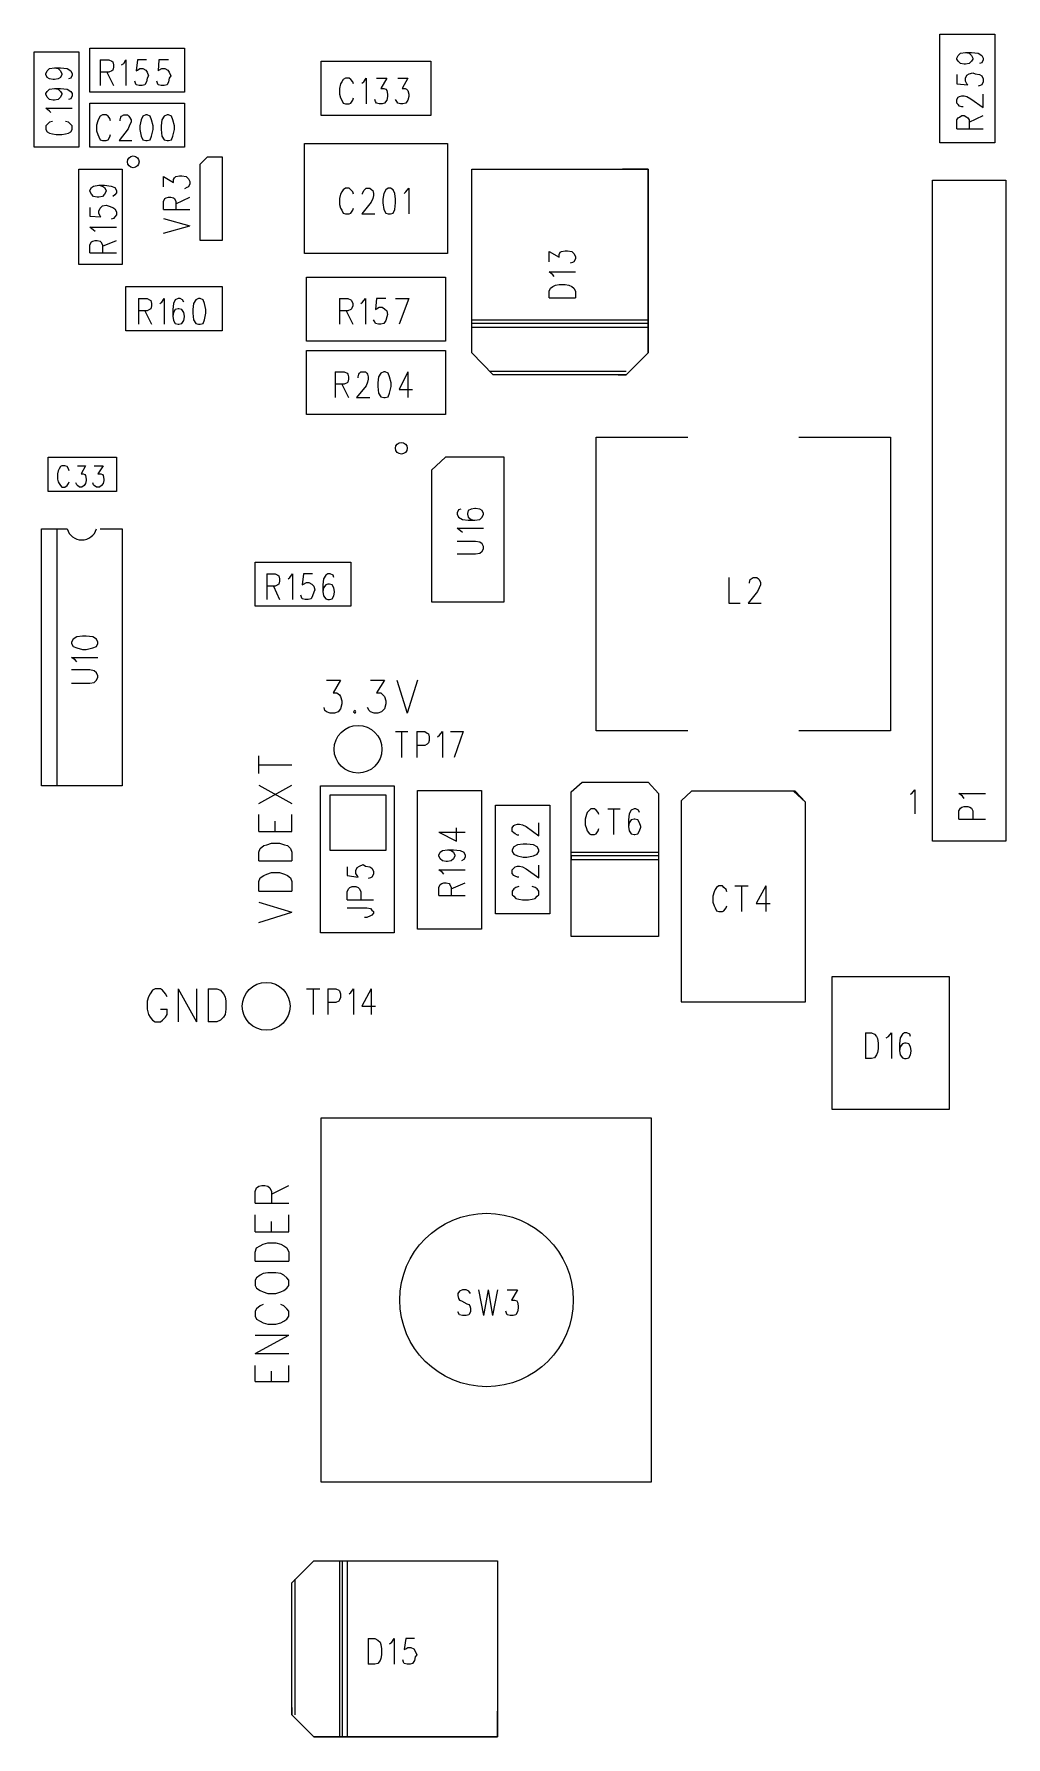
# Model space of a CAD drawing. Extents: x 11.9 to 28.1, y 10.8 to 21.2.
# Drawn here: x 15.757 to 17.08, y 16.596 to 18.915 of the extents above; entities that cross this region are included whole.
import ezdxf

# ---------------------------------------------------------------- set-up
doc = ezdxf.new("R2010")
doc.units = 0
doc.header["$MEASUREMENT"] = 0
doc.layers.add('LAYNR1', color=2, linetype='Continuous')

msp = doc.modelspace()

# ---------------------------------------------------------------- linework, layer by layer
at = {"layer": 'LAYNR1', "color": 7}
for points in [[(16.99, 18.767), (16.99, 18.915)], [(16.99, 18.915), (17.065, 18.915)], [(17.065, 18.915), (17.065, 18.767)], [(15.757, 18.761), (15.757, 18.891)], [(15.757, 18.891), (15.818, 18.891)], [(15.818, 18.891), (15.818, 18.761)], [(15.833, 18.896), (15.962, 18.896)], [(15.833, 18.836), (15.833, 18.896)], [(15.847, 18.88), (15.847, 18.845)], [(15.847, 18.88), (15.859, 18.88), (15.863, 18.878), (15.864, 18.877), (15.865, 18.873), (15.865, 18.87), (15.864, 18.866), (15.863, 18.865), (15.859, 18.863), (15.847, 18.863)], [(15.876, 18.873), (15.879, 18.875), (15.882, 18.88), (15.882, 18.845)], [(15.91, 18.88), (15.898, 18.88), (15.896, 18.865), (15.898, 18.866), (15.901, 18.868), (15.905, 18.868), (15.909, 18.866), (15.911, 18.863), (15.913, 18.858), (15.911, 18.855), (15.91, 18.85), (15.908, 18.846), (15.904, 18.845), (15.9, 18.845), (15.896, 18.846), (15.895, 18.848), (15.894, 18.851)], [(15.94, 18.88), (15.927, 18.88), (15.926, 18.865), (15.927, 18.866), (15.931, 18.868), (15.935, 18.868), (15.939, 18.866), (15.941, 18.863), (15.943, 18.858), (15.941, 18.855), (15.94, 18.85), (15.938, 18.846), (15.934, 18.845), (15.93, 18.845), (15.926, 18.846), (15.925, 18.848), (15.924, 18.851)], [(15.962, 18.896), (15.962, 18.836)], [(16.148, 18.878), (16.297, 18.878)], [(16.148, 18.804), (16.148, 18.878)], [(16.297, 18.878), (16.297, 18.804)], [(17.025, 18.89), (17.03, 18.889), (17.033, 18.886), (17.035, 18.882), (17.035, 18.881), (17.033, 18.878), (17.03, 18.875), (17.025, 18.874), (17.023, 18.874), (17.018, 18.875), (17.015, 18.878), (17.013, 18.881), (17.013, 18.882), (17.015, 18.886), (17.018, 18.889), (17.025, 18.89), (17.033, 18.89), (17.042, 18.889), (17.047, 18.886), (17.049, 18.882), (17.049, 18.88), (17.047, 18.876), (17.044, 18.875)], [(15.785, 18.869), (15.79, 18.868), (15.793, 18.865), (15.795, 18.861), (15.795, 18.86), (15.793, 18.856), (15.79, 18.854), (15.785, 18.853), (15.783, 18.853), (15.778, 18.854), (15.775, 18.856), (15.773, 18.86), (15.773, 18.861), (15.775, 18.865), (15.778, 18.868), (15.785, 18.869), (15.793, 18.869), (15.802, 18.868), (15.807, 18.865), (15.809, 18.861), (15.809, 18.859), (15.807, 18.855), (15.804, 18.854)], [(15.856, 18.863), (15.865, 18.845)], [(16.181, 18.855), (16.178, 18.853)], [(16.186, 18.855), (16.181, 18.855)], [(16.188, 18.853), (16.186, 18.855)], [(16.206, 18.85), (16.209, 18.855)], [(16.209, 18.855), (16.209, 18.82)], [(16.223, 18.855), (16.237, 18.855)], [(16.237, 18.855), (16.229, 18.841)], [(16.252, 18.855), (16.266, 18.855)], [(16.266, 18.855), (16.258, 18.841)], [(17.013, 18.86), (17.013, 18.847), (17.028, 18.846), (17.027, 18.847), (17.025, 18.851), (17.025, 18.855), (17.027, 18.859), (17.03, 18.861), (17.035, 18.862), (17.038, 18.861), (17.044, 18.86), (17.047, 18.858), (17.049, 18.854), (17.049, 18.85), (17.047, 18.846), (17.045, 18.845), (17.042, 18.844)], [(15.785, 18.841), (15.79, 18.84), (15.793, 18.837), (15.795, 18.834), (15.795, 18.833), (15.793, 18.829), (15.79, 18.826), (15.785, 18.825), (15.783, 18.825), (15.778, 18.826), (15.775, 18.829), (15.773, 18.833), (15.773, 18.834), (15.775, 18.837), (15.778, 18.84), (15.785, 18.841), (15.793, 18.841), (15.802, 18.84), (15.807, 18.837), (15.809, 18.834), (15.809, 18.831), (15.807, 18.827), (15.804, 18.826)], [(15.962, 18.836), (15.833, 18.836)], [(16.174, 18.847), (16.173, 18.841)], [(16.173, 18.841), (16.173, 18.833)], [(16.173, 18.833), (16.174, 18.828)], [(16.176, 18.85), (16.174, 18.847)], [(16.178, 18.853), (16.176, 18.85)], [(16.191, 18.85), (16.188, 18.853)], [(16.192, 18.847), (16.191, 18.85)], [(16.203, 18.848), (16.206, 18.85)], [(16.229, 18.841), (16.233, 18.841)], [(16.233, 18.841), (16.236, 18.84)], [(16.236, 18.84), (16.237, 18.838)], [(16.237, 18.838), (16.238, 18.833)], [(16.238, 18.833), (16.238, 18.83)], [(16.258, 18.841), (16.262, 18.841)], [(16.262, 18.841), (16.264, 18.84)], [(16.264, 18.84), (16.266, 18.838)], [(16.266, 18.838), (16.267, 18.833)], [(16.267, 18.833), (16.267, 18.83)], [(17.022, 18.816), (17.02, 18.816), (17.017, 18.817), (17.015, 18.819), (17.013, 18.821), (17.013, 18.826), (17.015, 18.829), (17.017, 18.83), (17.02, 18.831), (17.023, 18.831), (17.027, 18.83), (17.032, 18.827), (17.049, 18.815), (17.049, 18.833)], [(15.78, 18.808), (15.778, 18.81), (15.773, 18.814), (15.809, 18.814)], [(15.833, 18.761), (15.833, 18.821)], [(15.833, 18.821), (15.962, 18.821)], [(15.962, 18.821), (15.962, 18.761)], [(16.174, 18.828), (16.176, 18.825)], [(16.176, 18.825), (16.178, 18.821)], [(16.178, 18.821), (16.181, 18.82)], [(16.181, 18.82), (16.186, 18.82)], [(16.186, 18.82), (16.188, 18.821)], [(16.188, 18.821), (16.191, 18.825)], [(16.191, 18.825), (16.192, 18.828)], [(16.222, 18.823), (16.221, 18.826)], [(16.223, 18.821), (16.222, 18.823)], [(16.227, 18.82), (16.223, 18.821)], [(16.231, 18.82), (16.227, 18.82)], [(16.234, 18.821), (16.231, 18.82)], [(16.237, 18.825), (16.234, 18.821)], [(16.238, 18.83), (16.237, 18.825)], [(16.251, 18.823), (16.249, 18.826)], [(16.252, 18.821), (16.251, 18.823)], [(16.256, 18.82), (16.252, 18.821)], [(16.259, 18.82), (16.256, 18.82)], [(16.263, 18.821), (16.259, 18.82)], [(16.266, 18.825), (16.263, 18.821)], [(16.267, 18.83), (16.266, 18.825)], [(15.782, 18.796), (15.778, 18.795), (15.775, 18.792), (15.773, 18.79), (15.773, 18.785), (15.775, 18.782), (15.778, 18.78), (15.782, 18.779), (15.787, 18.778), (15.795, 18.778), (15.8, 18.779), (15.804, 18.78), (15.807, 18.782), (15.809, 18.785), (15.809, 18.79), (15.807, 18.792), (15.804, 18.795), (15.8, 18.796)], [(15.861, 18.797), (15.86, 18.8), (15.858, 18.803), (15.855, 18.805), (15.85, 18.805), (15.847, 18.803), (15.845, 18.8), (15.844, 18.797), (15.842, 18.791), (15.842, 18.783), (15.844, 18.778), (15.845, 18.775), (15.847, 18.771), (15.85, 18.77), (15.855, 18.77), (15.858, 18.771), (15.86, 18.775), (15.861, 18.778)], [(15.874, 18.797), (15.874, 18.798), (15.875, 18.802), (15.876, 18.803), (15.879, 18.805), (15.884, 18.805), (15.886, 18.803), (15.887, 18.802), (15.889, 18.798), (15.889, 18.795), (15.887, 18.791), (15.885, 18.786), (15.873, 18.77), (15.89, 18.77)], [(16.297, 18.804), (16.148, 18.804)], [(17.013, 18.786), (17.013, 18.798), (17.015, 18.801), (17.017, 18.802), (17.02, 18.804), (17.023, 18.804), (17.027, 18.802), (17.028, 18.801), (17.03, 18.798), (17.03, 18.786)], [(17.013, 18.786), (17.049, 18.786)], [(17.03, 18.795), (17.049, 18.804)], [(15.818, 18.761), (15.757, 18.761)], [(15.962, 18.761), (15.833, 18.761)], [(16.125, 18.766), (16.32, 18.766)], [(16.125, 18.616), (16.125, 18.766)], [(16.32, 18.766), (16.32, 18.616)], [(17.065, 18.767), (16.99, 18.767)], [(15.983, 18.738), (15.993, 18.748)], [(15.983, 18.634), (15.983, 18.738)], [(15.993, 18.748), (16.013, 18.748)], [(16.013, 18.748), (16.013, 18.634)], [(15.818, 18.601), (15.818, 18.731)], [(15.818, 18.731), (15.877, 18.731)], [(15.877, 18.731), (15.877, 18.601)], [(15.933, 18.707), (15.933, 18.721)], [(15.933, 18.721), (15.947, 18.713)], [(15.947, 18.717), (15.948, 18.719)], [(15.947, 18.713), (15.947, 18.717)], [(15.948, 18.719), (15.95, 18.721)], [(15.95, 18.721), (15.955, 18.722)], [(15.955, 18.722), (15.958, 18.722)], [(15.958, 18.722), (15.964, 18.721)], [(15.964, 18.721), (15.967, 18.718)], [(15.967, 18.718), (15.969, 18.714)], [(16.353, 18.481), (16.353, 18.731)], [(16.353, 18.731), (16.388, 18.731)], [(16.353, 18.481), (16.353, 18.731)], [(16.353, 18.731), (16.593, 18.731)], [(16.593, 18.731), (16.558, 18.731)], [(16.593, 18.481), (16.593, 18.731)], [(16.593, 18.731), (16.593, 18.481)], [(16.98, 17.816), (16.98, 18.716)], [(16.98, 18.716), (17.08, 18.716)], [(17.08, 18.716), (17.08, 17.816)], [(15.833, 18.702), (15.835, 18.706)], [(15.833, 18.701), (15.833, 18.702)], [(15.835, 18.697), (15.833, 18.701)], [(15.835, 18.706), (15.838, 18.708)], [(15.838, 18.694), (15.835, 18.697)], [(15.838, 18.708), (15.845, 18.709)], [(15.843, 18.693), (15.838, 18.694)], [(15.845, 18.693), (15.843, 18.693)], [(15.845, 18.709), (15.85, 18.708)], [(15.845, 18.709), (15.853, 18.709)], [(15.85, 18.694), (15.845, 18.693)], [(15.85, 18.708), (15.853, 18.706)], [(15.853, 18.697), (15.85, 18.694)], [(15.853, 18.709), (15.862, 18.708)], [(15.853, 18.706), (15.855, 18.702)], [(15.855, 18.701), (15.853, 18.697)], [(15.855, 18.702), (15.855, 18.701)], [(15.862, 18.708), (15.867, 18.706)], [(15.867, 18.696), (15.864, 18.694)], [(15.867, 18.706), (15.869, 18.702)], [(15.869, 18.699), (15.867, 18.696)], [(15.869, 18.702), (15.869, 18.699)], [(15.935, 18.691), (15.937, 18.692)], [(15.937, 18.692), (15.94, 18.693)], [(15.94, 18.693), (15.943, 18.693)], [(15.943, 18.693), (15.947, 18.692)], [(15.947, 18.692), (15.948, 18.691)], [(15.95, 18.684), (15.969, 18.693)], [(15.965, 18.706), (15.962, 18.704)], [(15.967, 18.707), (15.965, 18.706)], [(15.969, 18.711), (15.967, 18.707)], [(15.969, 18.714), (15.969, 18.711)], [(16.174, 18.697), (16.173, 18.691)], [(16.176, 18.7), (16.174, 18.697)], [(16.178, 18.703), (16.176, 18.7)], [(16.181, 18.705), (16.178, 18.703)], [(16.186, 18.705), (16.181, 18.705)], [(16.188, 18.703), (16.186, 18.705)], [(16.191, 18.7), (16.188, 18.703)], [(16.192, 18.697), (16.191, 18.7)], [(16.204, 18.698), (16.206, 18.702)], [(16.204, 18.697), (16.204, 18.698)], [(16.206, 18.702), (16.207, 18.703)], [(16.207, 18.703), (16.209, 18.705)], [(16.209, 18.705), (16.214, 18.705)], [(16.214, 18.705), (16.217, 18.703)], [(16.217, 18.703), (16.218, 18.702)], [(16.218, 18.702), (16.219, 18.698)], [(16.219, 18.695), (16.218, 18.691)], [(16.219, 18.698), (16.219, 18.695)], [(16.233, 18.698), (16.232, 18.69)], [(16.236, 18.703), (16.233, 18.698)], [(16.239, 18.705), (16.236, 18.703)], [(16.242, 18.705), (16.239, 18.705)], [(16.246, 18.703), (16.242, 18.705)], [(16.248, 18.698), (16.246, 18.703)], [(16.249, 18.69), (16.248, 18.698)], [(16.261, 18.698), (16.263, 18.7)], [(16.263, 18.7), (16.267, 18.705)], [(16.267, 18.705), (16.267, 18.67)], [(15.833, 18.679), (15.833, 18.667)], [(15.845, 18.674), (15.847, 18.678)], [(15.845, 18.671), (15.845, 18.674)], [(15.847, 18.667), (15.845, 18.671)], [(15.847, 18.678), (15.85, 18.681)], [(15.85, 18.681), (15.855, 18.682)], [(15.855, 18.682), (15.858, 18.681)], [(15.858, 18.681), (15.864, 18.679)], [(15.864, 18.679), (15.867, 18.677)], [(15.867, 18.677), (15.869, 18.673)], [(15.869, 18.669), (15.867, 18.666)], [(15.869, 18.673), (15.869, 18.669)], [(15.933, 18.687), (15.935, 18.691)], [(15.933, 18.676), (15.933, 18.687)], [(15.933, 18.676), (15.969, 18.676)], [(15.948, 18.691), (15.95, 18.687)], [(15.95, 18.687), (15.95, 18.676)], [(16.173, 18.691), (16.173, 18.683)], [(16.173, 18.683), (16.174, 18.678)], [(16.174, 18.678), (16.176, 18.675)], [(16.176, 18.675), (16.178, 18.671)], [(16.178, 18.671), (16.181, 18.67)], [(16.181, 18.67), (16.186, 18.67)], [(16.186, 18.67), (16.188, 18.671)], [(16.188, 18.671), (16.191, 18.675)], [(16.191, 18.675), (16.192, 18.678)], [(16.216, 18.686), (16.203, 18.67)], [(16.203, 18.67), (16.221, 18.67)], [(16.218, 18.691), (16.216, 18.686)], [(16.232, 18.69), (16.232, 18.685)], [(16.232, 18.685), (16.233, 18.676)], [(16.233, 18.676), (16.236, 18.671)], [(16.236, 18.671), (16.239, 18.67)], [(16.239, 18.67), (16.242, 18.67)], [(16.242, 18.67), (16.246, 18.671)], [(16.246, 18.671), (16.248, 18.676)], [(16.248, 18.676), (16.249, 18.685)], [(16.249, 18.685), (16.249, 18.69)], [(15.833, 18.667), (15.848, 18.666)], [(15.838, 18.648), (15.833, 18.652)], [(15.833, 18.652), (15.869, 18.652)], [(15.84, 18.646), (15.838, 18.648)], [(15.848, 18.666), (15.847, 18.667)], [(15.865, 18.664), (15.862, 18.663)], [(15.867, 18.666), (15.865, 18.664)], [(15.933, 18.664), (15.969, 18.654)], [(15.933, 18.644), (15.969, 18.654)], [(15.833, 18.628), (15.835, 18.632)], [(15.833, 18.617), (15.833, 18.628)], [(15.835, 18.632), (15.837, 18.633)], [(15.837, 18.633), (15.84, 18.634)], [(15.84, 18.634), (15.843, 18.634)], [(15.843, 18.634), (15.847, 18.633)], [(15.847, 18.633), (15.848, 18.632)], [(15.848, 18.632), (15.85, 18.628)], [(15.85, 18.626), (15.869, 18.634)], [(15.85, 18.628), (15.85, 18.617)], [(16.013, 18.634), (15.983, 18.634)], [(15.877, 18.601), (15.818, 18.601)], [(15.833, 18.617), (15.869, 18.617)], [(16.32, 18.616), (16.125, 18.616)], [(16.458, 18.605), (16.458, 18.619), (16.472, 18.611), (16.472, 18.615), (16.473, 18.618), (16.475, 18.619), (16.48, 18.62), (16.483, 18.62), (16.489, 18.619), (16.492, 18.616), (16.494, 18.612), (16.494, 18.609), (16.492, 18.605), (16.49, 18.604), (16.487, 18.603)], [(16.128, 18.584), (16.317, 18.584)], [(16.128, 18.497), (16.128, 18.584)], [(16.317, 18.584), (16.317, 18.497)], [(16.465, 18.585), (16.463, 18.587), (16.458, 18.591), (16.494, 18.591)], [(15.882, 18.511), (15.882, 18.571)], [(15.882, 18.571), (16.013, 18.571)], [(15.899, 18.555), (15.899, 18.52)], [(15.899, 18.555), (15.911, 18.555)], [(15.911, 18.555), (15.914, 18.553)], [(15.914, 18.553), (15.916, 18.552)], [(15.916, 18.552), (15.917, 18.548)], [(15.931, 18.55), (15.934, 18.555)], [(15.934, 18.555), (15.934, 18.52)], [(15.949, 18.553), (15.947, 18.548)], [(15.953, 18.555), (15.949, 18.553)], [(15.956, 18.555), (15.953, 18.555)], [(15.959, 18.553), (15.956, 18.555)], [(15.961, 18.55), (15.959, 18.553)], [(15.977, 18.553), (15.974, 18.548)], [(15.981, 18.555), (15.977, 18.553)], [(15.983, 18.555), (15.981, 18.555)], [(15.987, 18.553), (15.983, 18.555)], [(15.989, 18.548), (15.987, 18.553)], [(16.013, 18.571), (16.013, 18.511)], [(16.173, 18.555), (16.173, 18.52)], [(16.173, 18.555), (16.184, 18.555)], [(16.184, 18.555), (16.188, 18.553)], [(16.188, 18.553), (16.189, 18.552)], [(16.189, 18.552), (16.191, 18.548)], [(16.204, 18.55), (16.208, 18.555)], [(16.208, 18.555), (16.208, 18.52)], [(16.223, 18.555), (16.222, 18.54)], [(16.236, 18.555), (16.223, 18.555)], [(16.249, 18.555), (16.267, 18.555)], [(16.267, 18.555), (16.254, 18.52)], [(16.458, 18.556), (16.458, 18.565), (16.46, 18.569), (16.463, 18.571), (16.467, 18.573), (16.472, 18.574), (16.48, 18.574), (16.485, 18.573), (16.489, 18.571), (16.492, 18.569), (16.494, 18.565), (16.494, 18.556)], [(16.458, 18.556), (16.494, 18.556)], [(15.911, 18.538), (15.899, 18.538)], [(15.908, 18.538), (15.917, 18.52)], [(15.914, 18.54), (15.911, 18.538)], [(15.916, 18.541), (15.914, 18.54)], [(15.917, 18.545), (15.916, 18.541)], [(15.917, 18.548), (15.917, 18.545)], [(15.928, 18.548), (15.931, 18.55)], [(15.947, 18.548), (15.946, 18.54)], [(15.946, 18.54), (15.946, 18.531)], [(15.947, 18.536), (15.946, 18.531)], [(15.946, 18.531), (15.947, 18.525)], [(15.949, 18.54), (15.947, 18.536)], [(15.953, 18.541), (15.949, 18.54)], [(15.954, 18.541), (15.953, 18.541)], [(15.958, 18.54), (15.954, 18.541)], [(15.961, 18.536), (15.958, 18.54)], [(15.962, 18.531), (15.961, 18.536)], [(15.961, 18.525), (15.962, 18.53)], [(15.962, 18.53), (15.962, 18.531)], [(15.974, 18.548), (15.973, 18.54)], [(15.973, 18.54), (15.973, 18.535)], [(15.973, 18.535), (15.974, 18.526)], [(15.991, 18.54), (15.989, 18.548)], [(15.989, 18.526), (15.991, 18.535)], [(15.991, 18.535), (15.991, 18.54)], [(16.184, 18.538), (16.173, 18.538)], [(16.182, 18.538), (16.191, 18.52)], [(16.188, 18.54), (16.184, 18.538)], [(16.189, 18.541), (16.188, 18.54)], [(16.191, 18.545), (16.189, 18.541)], [(16.191, 18.548), (16.191, 18.545)], [(16.202, 18.548), (16.204, 18.55)], [(16.222, 18.54), (16.223, 18.541)], [(16.223, 18.541), (16.227, 18.543)], [(16.227, 18.543), (16.231, 18.543)], [(16.231, 18.543), (16.234, 18.541)], [(16.234, 18.541), (16.237, 18.538)], [(16.237, 18.53), (16.236, 18.525)], [(16.237, 18.538), (16.238, 18.533)], [(16.238, 18.533), (16.237, 18.53)], [(16.013, 18.511), (15.882, 18.511)], [(15.947, 18.525), (15.949, 18.521)], [(15.949, 18.521), (15.953, 18.52)], [(15.953, 18.52), (15.954, 18.52)], [(15.954, 18.52), (15.958, 18.521)], [(15.958, 18.521), (15.961, 18.525)], [(15.974, 18.526), (15.977, 18.521)], [(15.977, 18.521), (15.981, 18.52)], [(15.981, 18.52), (15.983, 18.52)], [(15.983, 18.52), (15.987, 18.521)], [(15.987, 18.521), (15.989, 18.526)], [(16.221, 18.523), (16.219, 18.526)], [(16.222, 18.521), (16.221, 18.523)], [(16.226, 18.52), (16.222, 18.521)], [(16.229, 18.52), (16.226, 18.52)], [(16.233, 18.521), (16.229, 18.52)], [(16.236, 18.525), (16.233, 18.521)], [(16.353, 18.521), (16.353, 18.526)], [(16.353, 18.526), (16.593, 18.526)], [(16.593, 18.521), (16.353, 18.521)], [(16.353, 18.516), (16.593, 18.516)], [(16.593, 18.516), (16.593, 18.521)], [(16.317, 18.497), (16.128, 18.497)], [(16.128, 18.484), (16.317, 18.484)], [(16.128, 18.397), (16.128, 18.484)], [(16.317, 18.484), (16.317, 18.397)], [(16.382, 18.451), (16.353, 18.481)], [(16.382, 18.451), (16.353, 18.481)], [(16.563, 18.451), (16.593, 18.481)], [(16.593, 18.481), (16.563, 18.451)], [(16.167, 18.455), (16.167, 18.42)], [(16.167, 18.455), (16.179, 18.455), (16.183, 18.453), (16.184, 18.452), (16.185, 18.448), (16.185, 18.445), (16.184, 18.441), (16.183, 18.44), (16.179, 18.438), (16.167, 18.438)], [(16.176, 18.438), (16.185, 18.42)], [(16.198, 18.447), (16.198, 18.448), (16.199, 18.452), (16.2, 18.453), (16.202, 18.455), (16.208, 18.455), (16.21, 18.453), (16.211, 18.452), (16.212, 18.448), (16.212, 18.445), (16.211, 18.441), (16.209, 18.436), (16.196, 18.42), (16.214, 18.42)], [(16.266, 18.455), (16.254, 18.431), (16.272, 18.431)], [(16.266, 18.455), (16.266, 18.42)], [(16.378, 18.456), (16.563, 18.456)], [(16.392, 18.451), (16.382, 18.451)], [(16.563, 18.451), (16.382, 18.451)], [(16.552, 18.451), (16.563, 18.451)], [(16.317, 18.397), (16.128, 18.397)], [(16.522, 17.966), (16.522, 18.366)], [(16.522, 18.366), (16.647, 18.366)], [(16.798, 18.366), (16.923, 18.366)], [(16.923, 18.366), (16.923, 17.966)], [(15.776, 18.292), (15.776, 18.339)], [(15.776, 18.339), (15.869, 18.339)], [(15.805, 18.32), (15.804, 18.323), (15.802, 18.326), (15.799, 18.327), (15.795, 18.327), (15.793, 18.326), (15.791, 18.323), (15.79, 18.32), (15.789, 18.316), (15.789, 18.309), (15.79, 18.305), (15.791, 18.303), (15.793, 18.3), (15.795, 18.298), (15.799, 18.298), (15.802, 18.3), (15.804, 18.303), (15.805, 18.305)], [(15.816, 18.327), (15.827, 18.327), (15.821, 18.316), (15.824, 18.316), (15.826, 18.315), (15.827, 18.314), (15.828, 18.309)], [(15.839, 18.327), (15.851, 18.327)], [(15.851, 18.327), (15.844, 18.316), (15.848, 18.316), (15.85, 18.315), (15.851, 18.314)], [(15.869, 18.339), (15.869, 18.292)], [(16.317, 18.339), (16.298, 18.321)], [(16.298, 18.321), (16.298, 18.142)], [(16.397, 18.339), (16.317, 18.339)], [(16.397, 18.142), (16.397, 18.339)], [(15.828, 18.307), (15.827, 18.303), (15.825, 18.3), (15.822, 18.298), (15.819, 18.298), (15.816, 18.3), (15.815, 18.301), (15.814, 18.304)], [(15.828, 18.309), (15.828, 18.307)], [(15.839, 18.3), (15.838, 18.301), (15.837, 18.304)], [(15.851, 18.303), (15.849, 18.3), (15.846, 18.298), (15.842, 18.298), (15.839, 18.3)], [(15.851, 18.314), (15.852, 18.309), (15.852, 18.307), (15.851, 18.303)], [(15.869, 18.292), (15.776, 18.292)], [(16.335, 18.267), (16.333, 18.263)], [(16.333, 18.263), (16.333, 18.261)], [(16.333, 18.261), (16.335, 18.257)], [(16.338, 18.268), (16.335, 18.267)], [(16.335, 18.257), (16.34, 18.254)], [(16.34, 18.254), (16.348, 18.253)], [(16.348, 18.266), (16.347, 18.262)], [(16.347, 18.262), (16.347, 18.261)], [(16.347, 18.261), (16.348, 18.257)], [(16.352, 18.268), (16.348, 18.266)], [(16.348, 18.257), (16.352, 18.254)], [(16.348, 18.253), (16.357, 18.253)], [(16.357, 18.269), (16.352, 18.268)], [(16.352, 18.254), (16.357, 18.253)], [(16.358, 18.269), (16.357, 18.269)], [(16.357, 18.253), (16.364, 18.254)], [(16.364, 18.268), (16.358, 18.269)], [(16.367, 18.266), (16.364, 18.268)], [(16.364, 18.254), (16.367, 18.257)], [(16.369, 18.262), (16.367, 18.266)], [(16.367, 18.257), (16.369, 18.261)], [(16.369, 18.261), (16.369, 18.262)], [(15.767, 17.891), (15.767, 18.241)], [(15.767, 18.241), (15.802, 18.241)], [(15.788, 18.241), (15.788, 17.891)], [(15.847, 18.241), (15.877, 18.241)], [(15.877, 18.241), (15.877, 17.891)], [(16.338, 18.238), (16.333, 18.242)], [(16.333, 18.242), (16.369, 18.242)], [(16.34, 18.236), (16.338, 18.238)], [(16.358, 18.224), (16.333, 18.224)], [(16.333, 18.207), (16.358, 18.207)], [(16.364, 18.223), (16.358, 18.224)], [(16.358, 18.207), (16.364, 18.208)], [(16.367, 18.221), (16.364, 18.223)], [(16.364, 18.208), (16.367, 18.211)], [(16.369, 18.217), (16.367, 18.221)], [(16.367, 18.211), (16.369, 18.214)], [(16.369, 18.214), (16.369, 18.217)], [(16.058, 18.196), (16.188, 18.196)], [(16.058, 18.136), (16.058, 18.196)], [(16.188, 18.196), (16.188, 18.136)], [(16.074, 18.18), (16.074, 18.145)], [(16.074, 18.18), (16.085, 18.18), (16.089, 18.178), (16.09, 18.177), (16.091, 18.173), (16.091, 18.17), (16.09, 18.166), (16.089, 18.165), (16.085, 18.163), (16.074, 18.163)], [(16.083, 18.163), (16.091, 18.145)], [(16.103, 18.173), (16.105, 18.175), (16.109, 18.18), (16.109, 18.145)], [(16.136, 18.18), (16.124, 18.18), (16.122, 18.165), (16.124, 18.166), (16.128, 18.168), (16.131, 18.168), (16.135, 18.166), (16.138, 18.163), (16.139, 18.158), (16.138, 18.155), (16.136, 18.15), (16.134, 18.146), (16.13, 18.145), (16.126, 18.145), (16.122, 18.146), (16.121, 18.148), (16.12, 18.151)], [(16.165, 18.175), (16.164, 18.178), (16.16, 18.18), (16.157, 18.18), (16.154, 18.178), (16.151, 18.173), (16.15, 18.165), (16.15, 18.156), (16.151, 18.15), (16.154, 18.146), (16.157, 18.145), (16.159, 18.145), (16.163, 18.146), (16.165, 18.15), (16.166, 18.155), (16.166, 18.156), (16.165, 18.161), (16.163, 18.165), (16.159, 18.166), (16.157, 18.166), (16.154, 18.165), (16.151, 18.161), (16.15, 18.156)], [(16.703, 18.175), (16.703, 18.14)], [(16.731, 18.168), (16.732, 18.172)], [(16.731, 18.167), (16.731, 18.168)], [(16.732, 18.172), (16.733, 18.173)], [(16.733, 18.173), (16.736, 18.175)], [(16.736, 18.175), (16.741, 18.175)], [(16.741, 18.175), (16.743, 18.173)], [(16.744, 18.161), (16.742, 18.156)], [(16.743, 18.173), (16.744, 18.172)], [(16.744, 18.172), (16.746, 18.168)], [(16.746, 18.165), (16.744, 18.161)], [(16.746, 18.168), (16.746, 18.165)], [(16.188, 18.136), (16.058, 18.136)], [(16.298, 18.142), (16.397, 18.142)], [(16.703, 18.14), (16.718, 18.14)], [(16.742, 18.156), (16.729, 18.14)], [(16.729, 18.14), (16.747, 18.14)], [(15.815, 18.06), (15.813, 18.063), (15.808, 18.066), (15.844, 18.066)], [(15.808, 18.031), (15.833, 18.031), (15.839, 18.032), (15.842, 18.035), (15.844, 18.039), (15.844, 18.041), (15.842, 18.045), (15.839, 18.048), (15.833, 18.049), (15.808, 18.049)], [(16.155, 18.035), (16.174, 18.035), (16.164, 18.018), (16.169, 18.018), (16.173, 18.015), (16.174, 18.013), (16.176, 18.007)], [(16.215, 18.035), (16.234, 18.035), (16.223, 18.018), (16.229, 18.018), (16.232, 18.015), (16.234, 18.013), (16.236, 18.007)], [(16.251, 18.035), (16.265, 17.99)], [(16.279, 18.035), (16.265, 17.99)], [(16.16, 17.99), (16.155, 17.992), (16.153, 17.994), (16.152, 17.998)], [(16.176, 18.007), (16.176, 18.003), (16.174, 17.996), (16.171, 17.992), (16.166, 17.99)], [(16.22, 17.99), (16.215, 17.992), (16.213, 17.994), (16.211, 17.998)], [(16.236, 18.007), (16.236, 18.003), (16.234, 17.996), (16.23, 17.992), (16.225, 17.99)], [(16.166, 17.99), (16.16, 17.99)], [(16.194, 17.994), (16.192, 17.992), (16.194, 17.99)], [(16.194, 17.99), (16.195, 17.992), (16.194, 17.994)], [(16.225, 17.99), (16.22, 17.99)], [(16.249, 17.965), (16.266, 17.965)], [(16.257, 17.965), (16.257, 17.93)], [(16.278, 17.965), (16.278, 17.93)], [(16.278, 17.965), (16.289, 17.965), (16.292, 17.963), (16.294, 17.962), (16.295, 17.958), (16.295, 17.953), (16.294, 17.95), (16.292, 17.948), (16.289, 17.946), (16.278, 17.946)], [(16.306, 17.958), (16.309, 17.96), (16.313, 17.965), (16.313, 17.93)], [(16.324, 17.965), (16.341, 17.965)], [(16.341, 17.965), (16.329, 17.93)], [(16.647, 17.966), (16.522, 17.966)], [(16.923, 17.966), (16.798, 17.966)], [(16.063, 17.908), (16.063, 17.932)], [(16.063, 17.92), (16.108, 17.92)], [(15.877, 17.891), (15.767, 17.891)], [(16.063, 17.867), (16.108, 17.892)], [(16.063, 17.892), (16.108, 17.867)], [(16.147, 17.691), (16.147, 17.891)], [(16.147, 17.891), (16.247, 17.891)], [(16.247, 17.891), (16.247, 17.691)], [(16.279, 17.696), (16.279, 17.885)], [(16.279, 17.885), (16.366, 17.885)], [(16.366, 17.885), (16.366, 17.696)], [(16.488, 17.883), (16.503, 17.896)], [(16.488, 17.686), (16.488, 17.883)], [(16.503, 17.896), (16.593, 17.896)], [(16.593, 17.896), (16.607, 17.881)], [(16.607, 17.881), (16.607, 17.686)], [(16.667, 17.884), (16.652, 17.884), (16.638, 17.871), (16.638, 17.597), (16.669, 17.597)], [(16.774, 17.597), (16.807, 17.597), (16.807, 17.869), (16.791, 17.884), (16.774, 17.884)], [(16.95, 17.88), (16.952, 17.881), (16.956, 17.886), (16.956, 17.853)], [(17.021, 17.877), (17.016, 17.881)], [(17.016, 17.881), (17.052, 17.881)], [(16.16, 17.803), (16.16, 17.879)], [(16.16, 17.879), (16.236, 17.879)], [(16.236, 17.879), (16.236, 17.803)], [(16.385, 17.717), (16.385, 17.865)], [(16.385, 17.865), (16.459, 17.865)], [(16.459, 17.865), (16.459, 17.717)], [(16.526, 17.852), (16.525, 17.855), (16.522, 17.858), (16.52, 17.86), (16.515, 17.86), (16.513, 17.858), (16.51, 17.855), (16.509, 17.852), (16.507, 17.846), (16.507, 17.838), (16.509, 17.833), (16.51, 17.83), (16.513, 17.826), (16.515, 17.825), (16.52, 17.825), (16.522, 17.826), (16.525, 17.83), (16.526, 17.833)], [(16.538, 17.86), (16.555, 17.86)], [(16.546, 17.86), (16.546, 17.825)], [(16.581, 17.855), (16.58, 17.858), (16.576, 17.86), (16.574, 17.86), (16.57, 17.858), (16.567, 17.853), (16.566, 17.845), (16.566, 17.836), (16.567, 17.83), (16.57, 17.826), (16.574, 17.825), (16.575, 17.825), (16.579, 17.826), (16.581, 17.83), (16.583, 17.835), (16.583, 17.836), (16.581, 17.841), (16.579, 17.845), (16.575, 17.846), (16.574, 17.846), (16.57, 17.845), (16.567, 17.841), (16.566, 17.836)], [(17.016, 17.857), (17.018, 17.861)], [(17.016, 17.846), (17.016, 17.857)], [(17.018, 17.861), (17.02, 17.862)], [(17.02, 17.862), (17.023, 17.863)], [(17.023, 17.874), (17.021, 17.877)], [(17.023, 17.863), (17.028, 17.863)], [(17.028, 17.863), (17.031, 17.862)], [(17.031, 17.862), (17.033, 17.861)], [(17.033, 17.861), (17.035, 17.857)], [(17.035, 17.857), (17.035, 17.846)], [(16.063, 17.829), (16.063, 17.852)], [(16.085, 17.829), (16.085, 17.843)], [(16.108, 17.829), (16.108, 17.852)], [(16.332, 17.816), (16.332, 17.834)], [(16.408, 17.834), (16.41, 17.837)], [(16.408, 17.829), (16.408, 17.834)], [(16.41, 17.837), (16.412, 17.838)], [(16.412, 17.838), (16.415, 17.839)], [(16.415, 17.839), (16.418, 17.839)], [(16.418, 17.839), (16.422, 17.838)], [(16.422, 17.838), (16.427, 17.836)], [(16.427, 17.836), (16.444, 17.823)], [(16.444, 17.823), (16.444, 17.841)], [(17.016, 17.846), (17.052, 17.846)], [(16.063, 17.829), (16.108, 17.829)], [(16.065, 17.806), (16.07, 17.81)], [(16.07, 17.81), (16.074, 17.811)], [(16.074, 17.811), (16.08, 17.813)], [(16.08, 17.813), (16.091, 17.813)], [(16.091, 17.813), (16.098, 17.811)], [(16.098, 17.811), (16.102, 17.81)], [(16.102, 17.81), (16.106, 17.806)], [(16.308, 17.828), (16.332, 17.816)], [(16.308, 17.828), (16.344, 17.828)], [(16.41, 17.827), (16.408, 17.829)], [(16.412, 17.826), (16.41, 17.827)], [(16.415, 17.811), (16.41, 17.808)], [(16.415, 17.824), (16.412, 17.826)], [(16.417, 17.824), (16.415, 17.824)], [(16.423, 17.812), (16.415, 17.811)], [(16.428, 17.812), (16.423, 17.812)], [(16.437, 17.811), (16.428, 17.812)], [(16.442, 17.808), (16.437, 17.811)], [(17.08, 17.816), (16.98, 17.816)], [(16.063, 17.801), (16.065, 17.806)], [(16.063, 17.789), (16.063, 17.801)], [(16.063, 17.789), (16.108, 17.789)], [(16.106, 17.806), (16.108, 17.801)], [(16.108, 17.801), (16.108, 17.789)], [(16.236, 17.803), (16.16, 17.803)], [(16.308, 17.797), (16.31, 17.801)], [(16.308, 17.796), (16.308, 17.797)], [(16.31, 17.792), (16.308, 17.796)], [(16.31, 17.801), (16.313, 17.803)], [(16.313, 17.789), (16.31, 17.792)], [(16.313, 17.803), (16.32, 17.804)], [(16.318, 17.788), (16.313, 17.789)], [(16.32, 17.788), (16.318, 17.788)], [(16.32, 17.804), (16.325, 17.803)], [(16.32, 17.804), (16.328, 17.804)], [(16.325, 17.789), (16.32, 17.788)], [(16.325, 17.803), (16.328, 17.801)], [(16.328, 17.792), (16.325, 17.789)], [(16.328, 17.804), (16.337, 17.803)], [(16.328, 17.801), (16.33, 17.797)], [(16.33, 17.796), (16.328, 17.792)], [(16.33, 17.797), (16.33, 17.796)], [(16.337, 17.803), (16.342, 17.801)], [(16.342, 17.791), (16.339, 17.789)], [(16.342, 17.801), (16.344, 17.797)], [(16.344, 17.794), (16.342, 17.791)], [(16.344, 17.797), (16.344, 17.794)], [(16.41, 17.808), (16.408, 17.804)], [(16.408, 17.804), (16.408, 17.802)], [(16.408, 17.802), (16.41, 17.798)], [(16.41, 17.798), (16.415, 17.796)], [(16.415, 17.796), (16.423, 17.794)], [(16.423, 17.794), (16.428, 17.794)], [(16.428, 17.794), (16.437, 17.796)], [(16.437, 17.796), (16.442, 17.798)], [(16.444, 17.804), (16.442, 17.808)], [(16.442, 17.798), (16.444, 17.802)], [(16.444, 17.802), (16.444, 17.804)], [(16.488, 17.801), (16.607, 17.801)], [(16.607, 17.796), (16.488, 17.796)], [(16.488, 17.796), (16.488, 17.791)], [(16.488, 17.791), (16.607, 17.791)], [(16.607, 17.801), (16.607, 17.796)], [(16.063, 17.761), (16.065, 17.766)], [(16.065, 17.766), (16.07, 17.769)], [(16.07, 17.769), (16.074, 17.771)], [(16.074, 17.771), (16.08, 17.773)], [(16.08, 17.773), (16.091, 17.773)], [(16.091, 17.773), (16.098, 17.771)], [(16.098, 17.771), (16.102, 17.769)], [(16.102, 17.769), (16.106, 17.766)], [(16.106, 17.766), (16.108, 17.761)], [(16.183, 17.781), (16.183, 17.769), (16.198, 17.767), (16.197, 17.769), (16.195, 17.772), (16.195, 17.776), (16.197, 17.78), (16.2, 17.782), (16.205, 17.784), (16.208, 17.782), (16.214, 17.781), (16.217, 17.779), (16.219, 17.775), (16.219, 17.771), (16.217, 17.767), (16.215, 17.766), (16.212, 17.765)], [(16.313, 17.773), (16.308, 17.777)], [(16.308, 17.777), (16.344, 17.777)], [(16.315, 17.771), (16.313, 17.773)], [(16.408, 17.777), (16.41, 17.779)], [(16.408, 17.772), (16.408, 17.777)], [(16.41, 17.769), (16.408, 17.772)], [(16.41, 17.779), (16.412, 17.781)], [(16.412, 17.768), (16.41, 17.769)], [(16.412, 17.781), (16.415, 17.782)], [(16.415, 17.767), (16.412, 17.768)], [(16.415, 17.782), (16.418, 17.782)], [(16.417, 17.767), (16.415, 17.767)], [(16.418, 17.782), (16.422, 17.781)], [(16.422, 17.781), (16.427, 17.778)], [(16.427, 17.778), (16.444, 17.766)], [(16.444, 17.766), (16.444, 17.783)], [(16.063, 17.748), (16.063, 17.761)], [(16.063, 17.748), (16.108, 17.748)], [(16.108, 17.761), (16.108, 17.748)], [(16.183, 17.736), (16.183, 17.747), (16.185, 17.751), (16.187, 17.753), (16.19, 17.754), (16.195, 17.754), (16.198, 17.753), (16.2, 17.751), (16.202, 17.747), (16.202, 17.736)], [(16.308, 17.753), (16.31, 17.757)], [(16.308, 17.742), (16.308, 17.753)], [(16.308, 17.742), (16.344, 17.742)], [(16.31, 17.757), (16.312, 17.758)], [(16.312, 17.758), (16.315, 17.759)], [(16.315, 17.759), (16.318, 17.759)], [(16.318, 17.759), (16.322, 17.758)], [(16.322, 17.758), (16.323, 17.757)], [(16.323, 17.757), (16.325, 17.753)], [(16.325, 17.751), (16.344, 17.759)], [(16.325, 17.753), (16.325, 17.742)], [(16.41, 17.751), (16.408, 17.748)], [(16.408, 17.748), (16.408, 17.743)], [(16.408, 17.743), (16.41, 17.741)], [(16.413, 17.753), (16.41, 17.751)], [(16.41, 17.741), (16.413, 17.738)], [(16.417, 17.754), (16.413, 17.753)], [(16.439, 17.753), (16.435, 17.754)], [(16.442, 17.751), (16.439, 17.753)], [(16.439, 17.738), (16.442, 17.741)], [(16.444, 17.748), (16.442, 17.751)], [(16.442, 17.741), (16.444, 17.743)], [(16.444, 17.743), (16.444, 17.748)], [(16.7, 17.747), (16.699, 17.75), (16.696, 17.753), (16.694, 17.755), (16.689, 17.755), (16.686, 17.753), (16.684, 17.75), (16.683, 17.747), (16.681, 17.741), (16.681, 17.733), (16.683, 17.728), (16.684, 17.725), (16.686, 17.721), (16.689, 17.72), (16.694, 17.72), (16.696, 17.721), (16.699, 17.725), (16.7, 17.728)], [(16.711, 17.755), (16.729, 17.755)], [(16.72, 17.755), (16.72, 17.72)], [(16.753, 17.755), (16.74, 17.731), (16.759, 17.731)], [(16.753, 17.755), (16.753, 17.72)], [(16.063, 17.733), (16.108, 17.719)], [(16.063, 17.705), (16.108, 17.719)], [(16.183, 17.736), (16.219, 17.736)], [(16.183, 17.725), (16.21, 17.725), (16.215, 17.724), (16.217, 17.722), (16.219, 17.72), (16.219, 17.718), (16.217, 17.715), (16.215, 17.714), (16.21, 17.712), (16.207, 17.712)], [(16.413, 17.738), (16.417, 17.737)], [(16.417, 17.737), (16.422, 17.736)], [(16.422, 17.736), (16.43, 17.736)], [(16.43, 17.736), (16.435, 17.737)], [(16.435, 17.737), (16.439, 17.738)], [(16.366, 17.696), (16.279, 17.696)], [(16.459, 17.717), (16.385, 17.717)], [(16.247, 17.691), (16.147, 17.691)], [(16.607, 17.686), (16.488, 17.686)], [(17.003, 17.631), (16.843, 17.631)], [(16.843, 17.631), (16.843, 17.451)], [(17.003, 17.451), (17.003, 17.631)], [(15.913, 17.604), (15.911, 17.598), (15.911, 17.587)], [(15.938, 17.604), (15.936, 17.608), (15.932, 17.613), (15.929, 17.615), (15.922, 17.615), (15.918, 17.613), (15.915, 17.608), (15.913, 17.604)], [(15.953, 17.615), (15.953, 17.57)], [(15.953, 17.615), (15.978, 17.57)], [(15.978, 17.615), (15.978, 17.57)], [(15.994, 17.615), (15.994, 17.57)], [(15.994, 17.615), (16.006, 17.615), (16.011, 17.613), (16.015, 17.608), (16.017, 17.604)], [(16.017, 17.604), (16.018, 17.598), (16.018, 17.587)], [(16.128, 17.615), (16.146, 17.615)], [(16.137, 17.615), (16.137, 17.58)], [(16.157, 17.615), (16.157, 17.58)], [(16.157, 17.615), (16.168, 17.615)], [(16.168, 17.615), (16.172, 17.613)], [(16.172, 17.613), (16.173, 17.612)], [(16.173, 17.612), (16.174, 17.608)], [(16.174, 17.603), (16.173, 17.6)], [(16.174, 17.608), (16.174, 17.603)], [(16.186, 17.608), (16.188, 17.61)], [(16.188, 17.61), (16.192, 17.615)], [(16.192, 17.615), (16.192, 17.58)], [(16.216, 17.615), (16.203, 17.591)], [(16.216, 17.615), (16.216, 17.58)], [(15.911, 17.587), (15.913, 17.58), (15.915, 17.576), (15.918, 17.572), (15.922, 17.57)], [(15.929, 17.57), (15.932, 17.572), (15.936, 17.576), (15.938, 17.58), (15.938, 17.587)], [(15.929, 17.587), (15.938, 17.587)], [(16.018, 17.587), (16.017, 17.58), (16.015, 17.576), (16.011, 17.572), (16.006, 17.57)], [(16.168, 17.596), (16.157, 17.596)], [(16.172, 17.598), (16.168, 17.596)], [(16.173, 17.6), (16.172, 17.598)], [(16.203, 17.591), (16.222, 17.591)], [(15.922, 17.57), (15.929, 17.57)], [(16.006, 17.57), (15.994, 17.57)], [(16.889, 17.555), (16.889, 17.52)], [(16.889, 17.555), (16.897, 17.555), (16.901, 17.553), (16.904, 17.55), (16.905, 17.547), (16.906, 17.541), (16.906, 17.533), (16.905, 17.528), (16.904, 17.525), (16.901, 17.521), (16.897, 17.52), (16.889, 17.52)], [(16.917, 17.548), (16.92, 17.55), (16.924, 17.555), (16.924, 17.52)], [(16.95, 17.55), (16.949, 17.553), (16.945, 17.555), (16.942, 17.555), (16.939, 17.553), (16.936, 17.548), (16.935, 17.54), (16.935, 17.531), (16.936, 17.525), (16.939, 17.521), (16.942, 17.52), (16.944, 17.52), (16.948, 17.521), (16.95, 17.525), (16.951, 17.53), (16.951, 17.531), (16.95, 17.536), (16.948, 17.54), (16.944, 17.541), (16.942, 17.541), (16.939, 17.54), (16.936, 17.536), (16.935, 17.531)], [(16.148, 16.943), (16.148, 17.439)], [(16.148, 17.439), (16.597, 17.439)], [(16.597, 17.439), (16.597, 16.943)], [(16.843, 17.451), (17.003, 17.451)], [(16.063, 17.346), (16.067, 17.347)], [(16.067, 17.347), (16.071, 17.347)], [(16.071, 17.347), (16.075, 17.346)], [(16.08, 17.335), (16.104, 17.347)], [(16.058, 17.339), (16.06, 17.344)], [(16.058, 17.323), (16.058, 17.339)], [(16.058, 17.323), (16.104, 17.323)], [(16.06, 17.344), (16.063, 17.346)], [(16.075, 17.346), (16.078, 17.344)], [(16.078, 17.344), (16.08, 17.339)], [(16.08, 17.339), (16.08, 17.323)], [(16.058, 17.284), (16.058, 17.307)], [(16.104, 17.284), (16.104, 17.307)], [(16.058, 17.284), (16.104, 17.284)], [(16.08, 17.284), (16.08, 17.298)], [(16.058, 17.256), (16.06, 17.262)], [(16.058, 17.244), (16.058, 17.256)], [(16.06, 17.262), (16.065, 17.265)], [(16.065, 17.265), (16.069, 17.267)], [(16.069, 17.267), (16.075, 17.269)], [(16.075, 17.269), (16.086, 17.269)], [(16.086, 17.269), (16.093, 17.267)], [(16.093, 17.267), (16.097, 17.265)], [(16.097, 17.265), (16.101, 17.262)], [(16.101, 17.262), (16.104, 17.256)], [(16.104, 17.256), (16.104, 17.244)], [(16.058, 17.244), (16.104, 17.244)], [(16.06, 17.221), (16.058, 17.218)], [(16.058, 17.218), (16.058, 17.211)], [(16.058, 17.211), (16.06, 17.207)], [(16.065, 17.225), (16.06, 17.221)], [(16.06, 17.207), (16.065, 17.204)], [(16.069, 17.227), (16.065, 17.225)], [(16.075, 17.228), (16.069, 17.227)], [(16.086, 17.228), (16.075, 17.228)], [(16.093, 17.227), (16.086, 17.228)], [(16.097, 17.225), (16.093, 17.227)], [(16.101, 17.221), (16.097, 17.225)], [(16.097, 17.204), (16.101, 17.207)], [(16.104, 17.218), (16.101, 17.221)], [(16.101, 17.207), (16.104, 17.211)], [(16.104, 17.211), (16.104, 17.218)], [(16.065, 17.204), (16.069, 17.202)], [(16.069, 17.185), (16.065, 17.183)], [(16.069, 17.202), (16.075, 17.2)], [(16.075, 17.2), (16.086, 17.2)], [(16.086, 17.2), (16.093, 17.202)], [(16.093, 17.202), (16.097, 17.204)], [(16.097, 17.183), (16.093, 17.185)], [(16.351, 17.2), (16.349, 17.203), (16.345, 17.205), (16.34, 17.205), (16.336, 17.203), (16.334, 17.2), (16.334, 17.197), (16.335, 17.193), (16.336, 17.191), (16.339, 17.19), (16.346, 17.186), (16.349, 17.185), (16.35, 17.183), (16.351, 17.18), (16.351, 17.175), (16.349, 17.171), (16.345, 17.17), (16.34, 17.17), (16.336, 17.171), (16.334, 17.175)], [(16.362, 17.205), (16.369, 17.17)], [(16.375, 17.205), (16.369, 17.17)], [(16.375, 17.205), (16.381, 17.17)], [(16.388, 17.205), (16.381, 17.17)], [(16.401, 17.205), (16.415, 17.205), (16.407, 17.191), (16.411, 17.191), (16.414, 17.19), (16.415, 17.188), (16.416, 17.183), (16.416, 17.18), (16.415, 17.175), (16.413, 17.171), (16.409, 17.17), (16.405, 17.17), (16.401, 17.171), (16.4, 17.173), (16.399, 17.176)], [(16.06, 17.179), (16.058, 17.176)], [(16.058, 17.176), (16.058, 17.169)], [(16.058, 17.169), (16.06, 17.165)], [(16.065, 17.183), (16.06, 17.179)], [(16.06, 17.165), (16.065, 17.162)], [(16.065, 17.162), (16.069, 17.16)], [(16.093, 17.16), (16.097, 17.162)], [(16.101, 17.179), (16.097, 17.183)], [(16.097, 17.162), (16.101, 17.165)], [(16.104, 17.176), (16.101, 17.179)], [(16.101, 17.165), (16.104, 17.169)], [(16.104, 17.169), (16.104, 17.176)], [(16.058, 17.118), (16.104, 17.143)], [(16.058, 17.143), (16.104, 17.143)], [(16.069, 17.16), (16.075, 17.158)], [(16.075, 17.158), (16.086, 17.158)], [(16.086, 17.158), (16.093, 17.16)], [(16.058, 17.118), (16.104, 17.118)], [(16.058, 17.08), (16.058, 17.102)], [(16.08, 17.08), (16.08, 17.094)], [(16.104, 17.08), (16.104, 17.102)], [(16.058, 17.08), (16.104, 17.08)], [(16.597, 16.943), (16.148, 16.943)], [(16.108, 16.806), (16.138, 16.836)], [(16.108, 16.806), (16.138, 16.836)], [(16.138, 16.836), (16.388, 16.836)], [(16.138, 16.836), (16.388, 16.836)], [(16.173, 16.836), (16.173, 16.596)], [(16.177, 16.596), (16.177, 16.836)], [(16.177, 16.836), (16.183, 16.836)], [(16.183, 16.836), (16.183, 16.596)], [(16.388, 16.836), (16.388, 16.801)], [(16.388, 16.836), (16.388, 16.596)], [(16.108, 16.796), (16.108, 16.806)], [(16.108, 16.626), (16.108, 16.806)], [(16.112, 16.811), (16.112, 16.626)], [(16.212, 16.73), (16.212, 16.695)], [(16.212, 16.73), (16.221, 16.73), (16.225, 16.728), (16.228, 16.725), (16.229, 16.722), (16.23, 16.716), (16.23, 16.708), (16.229, 16.703), (16.228, 16.7), (16.225, 16.696), (16.221, 16.695), (16.212, 16.695)], [(16.241, 16.723), (16.244, 16.725), (16.247, 16.73), (16.247, 16.695)], [(16.275, 16.73), (16.263, 16.73), (16.261, 16.715), (16.263, 16.716), (16.266, 16.718), (16.27, 16.718), (16.274, 16.716), (16.276, 16.713), (16.278, 16.708), (16.276, 16.705), (16.275, 16.7), (16.272, 16.696), (16.269, 16.695), (16.265, 16.695), (16.261, 16.696), (16.26, 16.698), (16.259, 16.701)], [(16.108, 16.636), (16.108, 16.626)], [(16.388, 16.596), (16.388, 16.631)], [(16.108, 16.626), (16.138, 16.596)], [(16.138, 16.596), (16.108, 16.626)], [(16.138, 16.596), (16.388, 16.596)], [(16.388, 16.596), (16.138, 16.596)], [(16.173, 16.596), (16.177, 16.596)]]:
    msp.add_lwpolyline(points, dxfattribs=at)
for points in [[(15.909, 18.805), (15.905, 18.803), (15.903, 18.798), (15.901, 18.79), (15.901, 18.785), (15.903, 18.776), (15.905, 18.771), (15.909, 18.77), (15.911, 18.77), (15.915, 18.771), (15.917, 18.776), (15.919, 18.785), (15.919, 18.79), (15.917, 18.798), (15.915, 18.803), (15.911, 18.805), (15.909, 18.805)], [(15.938, 18.805), (15.934, 18.803), (15.931, 18.798), (15.93, 18.79), (15.93, 18.785), (15.931, 18.776), (15.934, 18.771), (15.938, 18.77), (15.94, 18.77), (15.944, 18.771), (15.946, 18.776), (15.948, 18.785), (15.948, 18.79), (15.946, 18.798), (15.944, 18.803), (15.94, 18.805), (15.938, 18.805)], [(16.233, 18.455), (16.229, 18.453), (16.226, 18.448), (16.225, 18.44), (16.225, 18.435), (16.226, 18.426), (16.229, 18.421), (16.233, 18.42), (16.235, 18.42), (16.239, 18.421), (16.241, 18.426), (16.243, 18.435), (16.243, 18.44), (16.241, 18.448), (16.239, 18.453), (16.235, 18.455), (16.233, 18.455)], [(15.808, 18.085), (15.81, 18.081), (15.815, 18.079), (15.823, 18.077), (15.828, 18.077), (15.837, 18.079), (15.842, 18.081), (15.844, 18.085), (15.844, 18.087), (15.842, 18.091), (15.837, 18.094), (15.828, 18.095), (15.823, 18.095), (15.815, 18.094), (15.81, 18.091), (15.808, 18.087), (15.808, 18.085)], [(16.638, 17.597), (16.807, 17.597), (16.807, 17.869), (16.793, 17.884), (16.652, 17.884), (16.638, 17.871), (16.638, 17.597)]]:
    msp.add_lwpolyline(points, close=True, dxfattribs=at)
msp.add_lwpolyline([(15.802, 18.241, 0.744031), (15.842, 18.241)], format="xyb", dxfattribs=at)
for centre, radius in [((15.892, 18.741), 0.008), ((16.257, 18.351), 0.008), ((16.198, 17.941), 0.0325), ((16.073, 17.591), 0.0325), ((16.373, 17.191), 0.1181)]:
    msp.add_circle(centre, radius, dxfattribs=at)

doc.saveas('drawing.dxf')
